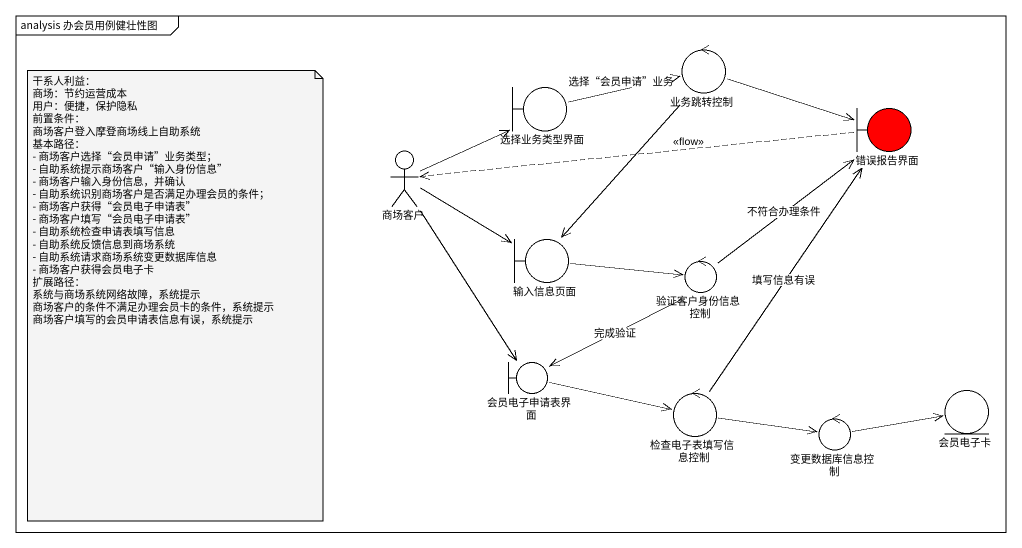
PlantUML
@startuml
mainframe analysis 办会员用例健壮性图
boundary 选择业务类型界面
control 业务跳转控制
boundary 错误报告界面 #FF0000
actor 商场客户
boundary 输入信息页面
control 验证客户身份信息控制
boundary 会员电子申请表界面
control 检查电子表填写信息控制
entity 会员电子卡
control 变更数据库信息控制
选择业务类型界面 -right-> 业务跳转控制 : 选择“会员申请”业务
业务跳转控制 -right-> 错误报告界面
业务跳转控制 --> 输入信息页面
错误报告界面 .left.> 商场客户 : <<flow>>
商场客户 -up-> 选择业务类型界面
商场客户 -right-> 输入信息页面
商场客户 --> 会员电子申请表界面
输入信息页面 -right-> 验证客户身份信息控制
验证客户身份信息控制 -up-> 错误报告界面 : 不符合办理条件
验证客户身份信息控制 --> 会员电子申请表界面 : 完成验证
会员电子申请表界面 -right-> 检查电子表填写信息控制
检查电子表填写信息控制 -up-> 错误报告界面 : 填写信息有误
检查电子表填写信息控制 -right-> 变更数据库信息控制
变更数据库信息控制 -right-> 会员电子卡
note as N1
  干系人利益：
  商场：节约运营成本
  用户：便捷，保护隐私
  前置条件：
  商场客户登入摩登商场线上自助系统
  基本路径：
  - 商场客户选择“会员申请”业务类型；
  - 自助系统提示商场客户“输入身份信息”
  - 商场客户输入身份信息，并确认
  - 自助系统识别商场客户是否满足办理会员的条件；
  - 商场客户获得“会员电子申请表”
  - 商场客户填写“会员电子申请表”
  - 自助系统检查申请表填写信息
  - 自助系统反馈信息到商场系统
  - 自助系统请求商场系统变更数据库信息
  - 商场客户获得会员电子卡
  扩展路径：
  系统与商场系统网络故障，系统提示
  商场客户的条件不满足办理会员卡的条件，系统提示
  商场客户填写的会员申请表信息有误，系统提示
end note
@enduml
